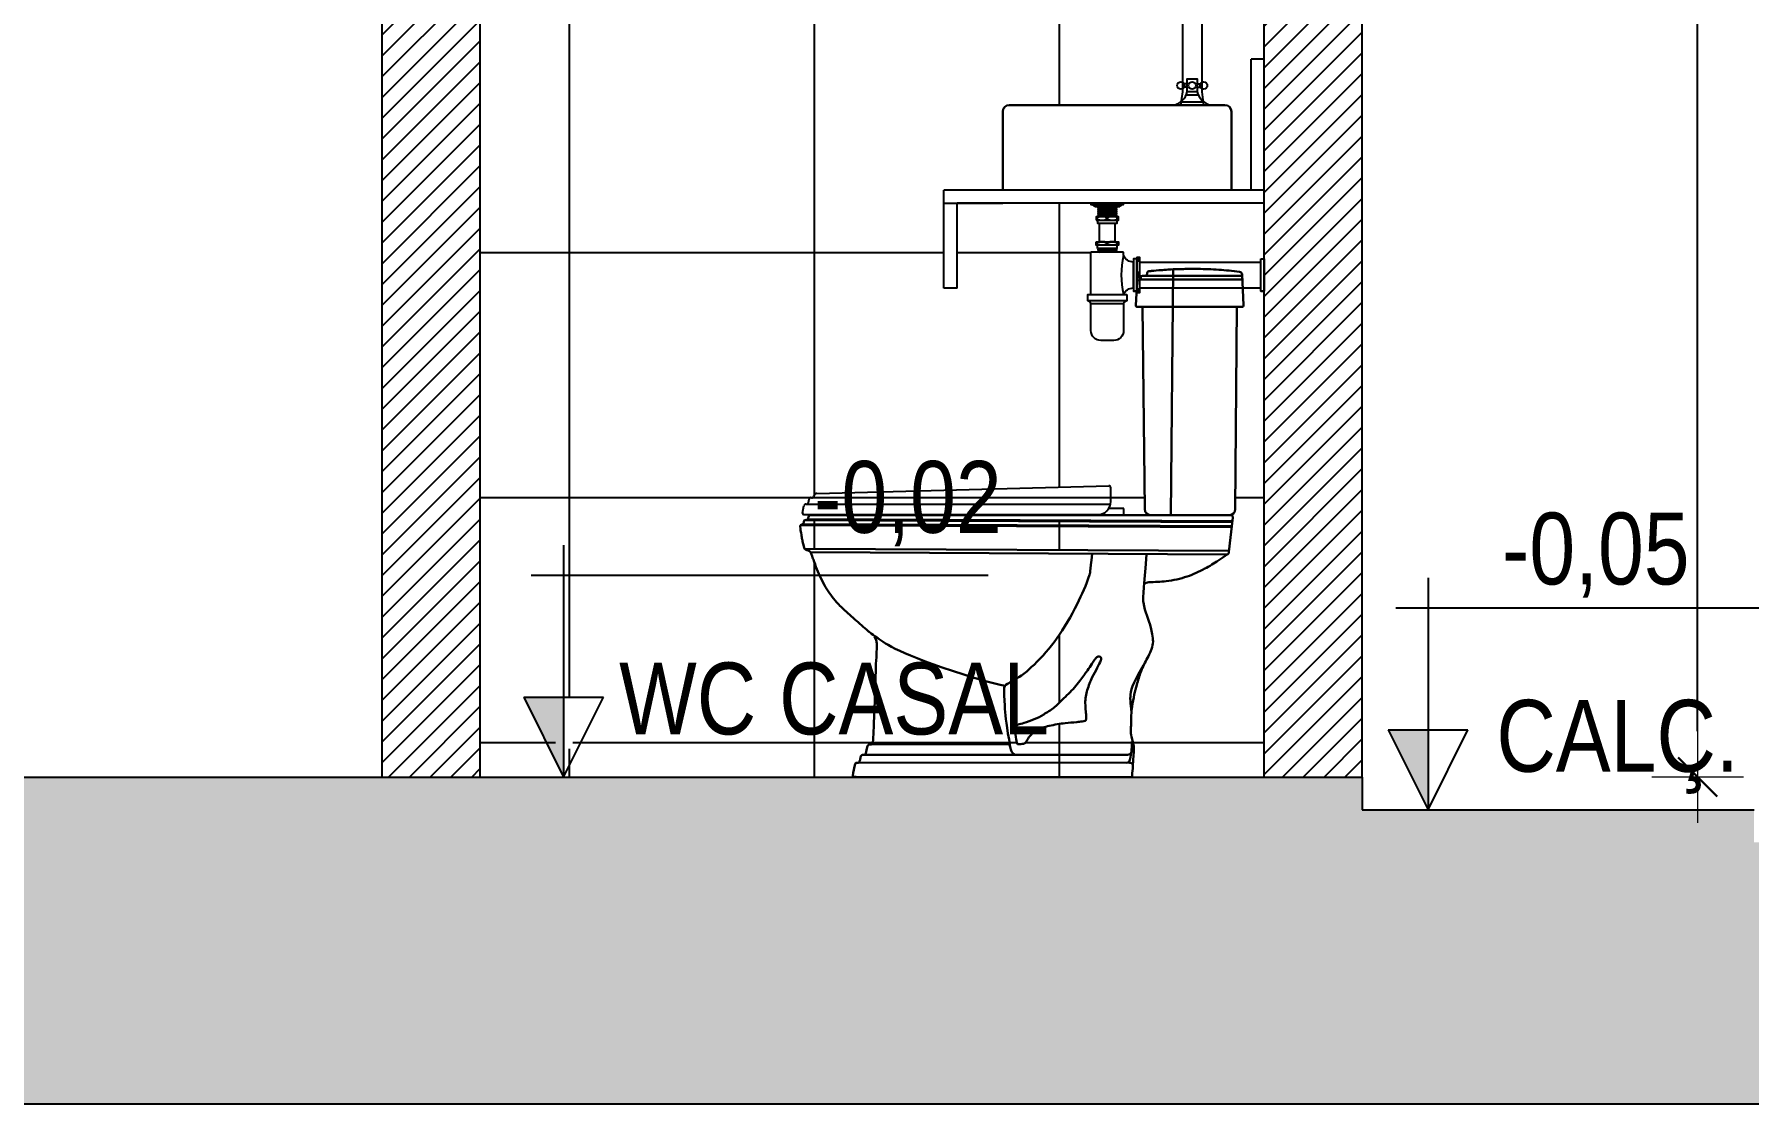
# Model space of a CAD drawing. Header units: millimetres. Extents: x -677 to -23, y -135 to 1112.
# Drawn here: x -147.538 to -144.914, y 864.644 to 866.281 of the extents above; entities that cross this region are included whole.
import ezdxf
from ezdxf.enums import TextEntityAlignment as Align

# ---------------------------------------------------------------- set-up
doc = ezdxf.new("R2010")
doc.units = ezdxf.units.MM
doc.header["$LTSCALE"] = 20
doc.header["$MEASUREMENT"] = 0
doc.header["$PDSIZE"] = -5
doc.linetypes.add('CONTINU', pattern=[0])
doc.layers.get('0').update_dxf_attribs({"linetype": 'CONTINUOUS'})
doc.layers.get('Defpoints').update_dxf_attribs({"linetype": 'CONTINUOUS'})
for name, color, linetype in [('COTAS', 7, 'CONTINUOUS'), ('E-hatch', 8, 'CONTINUOUS'), ('E-pen-y', 2, 'CONTINUOUS'), ('E-txt-g', 3, 'CONTINUOUS'), ('IDECOR', 1, 'CONTINUOUS'), ('IPONTO', 2, 'CONTINUOUS')]:
    doc.layers.add(name, color=color, linetype=linetype)
for name, color, linetype, lineweight in [('E-Pen-C', 4, 'CONTINUOUS', 15), ('E-Pen-G', 3, 'CONTINUOUS', 30), ('E-Txt-W', 7, 'CONTINUOUS', 20), ('ICASA', 3, 'CONTINUOUS', 30)]:
    doc.layers.add(name, color=color, linetype=linetype, lineweight=lineweight)
doc.styles.add('F2', font='swissc.ttf')
doc.styles.add('REG60', font='romans.shx', dxfattribs={"width": 0.8, "height": 0.15})
doc.styles.add('REG80', font='romans.shx', dxfattribs={"width": 0.8, "height": 0.2})
doc.dimstyles.new('DIMENSION-1', dxfattribs={"dimtxt": 0.11, "dimasz": 0.07, "dimexe": 1, "dimexo": 0, "dimgap": 0.12, "dimtad": 1, "dimzin": 7, "dimdsep": 46, "dimtxsty": 'F2', "dimblk1": 'TRACO', "dimblk2": 'TRACO', "dimsah": 1, "dimcen": 1, "dimse1": 1, "dimse2": 1, "dimclrd": 256, "dimclre": 256, "dimclrt": 6, "dimadec": 0, "dimazin": 0, "dimtfac": 1, "dimtix": 1, "dimtmove": 2, "dimatfit": 3, "dimldrblk": 'TRACO', "dimfxl": 1, "dimtolj": 1, "dimtzin": 0, "dimarcsym": 0})

# ---------------------------------------------------------------- blocks, each defined once
blk = doc.blocks.new('TXT-AMB75')
at = {"layer": 'E-txt-g', "style": 'REG80', "width": 0.8, "flags": 8}
blk.add_attdef('TXT', text='', height=0.2, dxfattribs=at).set_placement((0.0055, 0.2964), align=Align.CENTER)
at = {"layer": 'E-Txt-W', "style": 'REG60', "width": 0.8, "flags": 8}
blk.add_attdef('TXT', text='', height=0.15, dxfattribs=at).set_placement((0.0055, 0.0271), align=Align.CENTER)
blk = doc.blocks.new('VASO LATERAL')
at = {"layer": 'ICASA', "color": 8}
for p, q in [((0.1999, 0.7613), (0.3563, 0.7613)), ((0.2007, 0.7646), (0.2007, 0.7633)), ((0.2034, 0.7673), (0.2079, 0.7673)), ((0.2079, 0.7673), (0.356, 0.7673)), ((0.2105, 0.7713), (0.2105, 0.7699)), ((0.2471, 0.4009), (0.2502, 0.777)), ((0.3582, 0.7223), (0.3559, 0.7692)), ((0.1932, 0.7223), (0.1952, 0.758)), ((0.3555, 0.7195), (0.1959, 0.7195)), ((0.2068, 0.4098), (0.2037, 0.7195)), ((0.3455, 0.4098), (0.3481, 0.7195)), ((0.3411, 0.3915), (-0.309, 0.3945)), ((0.3382, 0.4009), (-0.3046, 0.4009)), ((0.3365, 0.4009), (0.2158, 0.4009)), ((0.3125, 0.4009), (0.3382, 0.4009)), ((0.3417, 0.397), (0.3358, 0.3444)), ((0.3401, 0.3825), (-0.3197, 0.3856)), ((0.3402, 0.3839), (-0.3167, 0.387)), ((0.3409, 0.39), (-0.3138, 0.393)), ((0.336, 0.3461), (-0.3135, 0.3491)), ((0.333, 0.3406), (-0.3047, 0.344)), ((0.0112, 0.034), (-0.2223, 0.0341)), ((-0.0038, 0.0504), (-0.2111, 0.0505)), ((0.1808, 0.0339), (0.0116, 0.034)), ((0.1822, -0.0001), (-0.2348, 0.0002)), ((0.1838, 0.0219), (-0.2311, 0.0222)), ((0.1822, -0.0001), (0.1858, -0.0001))]:
    blk.add_line(p, q, dxfattribs=at)
for centre, radius, start, end in [((0.198, 0.7633), 0.00268, 267.0413, 359.946), ((0.2034, 0.7646), 0.00268, 90, 180), ((0.2079, 0.7699), 0.00268, 270, 0), ((0.2132, 0.7713), 0.00268, 91.3322, 180), ((0.2797, 0.1679), 0.6098, 93.3747, 96.2682), ((0.3514, 0.7689), 0.00446, 2.8624, 84.8198), ((0.1979, 0.7579), 0.00268, 90, 176.8202), ((0.1959, 0.7222), 0.00268, 177.1376, 270), ((0.3555, 0.7222), 0.00268, 270, 2.8624), ((0.2158, 0.4099), 0.009, 180.5808, 270), ((0.3365, 0.4099), 0.009, 270, 359.522), ((0.3382, 0.3973), 0.00357, 355.6994, 90), ((0.3313, 0.3447), 0.00446, 291.7636, 355.6994), ((0.2126, 0.2891), 0.00892, 86.9591, 140.5581), ((0.0016, 0.1341), 0.01, 119.8128, 181.8173), ((-0.0038, 0.0454), 0.005, 9.7887, 89.9622), ((0.0116, 0.044), 0.01, 190.0991, 269.9649), ((0.1792, 0.0269), 0.005, 269.9622, 355.3776), ((0.1799, 0.0411), 0.00727, 276.4357, 334.6514), ((-0.2383, 0.0018), 0.0016, 178.37, 271.6915), ((0.1838, 0.0169), 0.005, 355.5563, 89.9622), ((0.1858, 0.0016), 0.00176, 270, 3.3108)]:
    blk.add_arc(centre, radius, start, end, dxfattribs=at)
for points in [[(0.3518, 0.7734), (0.3202, 0.7763), (0.2885, 0.7776), (0.2661, 0.7775), (0.2502, 0.777), (0.2285, 0.7755), (0.2131, 0.774)], [(0.2131, 0.2981), (0.2399, 0.2998), (0.2719, 0.3069), (0.2987, 0.3189), (0.3201, 0.3317), (0.333, 0.3406)]]:
    blk.add_spline(points, degree=3, dxfattribs=at)
for points, knots in [([(-0.3143, 0.3502), (-0.3143, 0.3502), (-0.3167, 0.3603), (-0.3179, 0.365), (-0.3186, 0.3706), (-0.3204, 0.3802), (-0.3204, 0.3844), (-0.3198, 0.3859), (-0.3185, 0.3862), (-0.3166, 0.3869), (-0.3151, 0.3884), (-0.315, 0.3907), (-0.3145, 0.3928), (-0.3125, 0.3935), (-0.3097, 0.3939), (-0.3083, 0.3951), (-0.3083, 0.3965), (-0.3079, 0.3986), (-0.3067, 0.4006), (-0.3054, 0.4008), (-0.3046, 0.4009)], [471.730892, 471.730892, 471.730892, 471.730892, 472.134913, 478.26869, 488.469138, 501.954598, 502.977401, 504.345307, 506.341373, 507.493111, 508.859674, 512.511268, 514.21595, 515.242162, 519.008043, 520.629526, 523.362272, 527.03467, 528.283221, 531.073696, 531.073696, 531.073696, 531.073696]), ([(-0.0067, 0.1396), (-0.0274, 0.1436), (-0.1633, 0.1849), (-0.212, 0.2196), (-0.2222, 0.2282), (-0.2343, 0.2394), (-0.2516, 0.2541), (-0.2665, 0.2688), (-0.2799, 0.2864), (-0.2888, 0.3041), (-0.2952, 0.3182), (-0.2992, 0.3303), (-0.3028, 0.3386), (-0.3041, 0.3442), (-0.3082, 0.347), (-0.312, 0.3476), (-0.3138, 0.3494), (-0.3143, 0.3501), (-0.3143, 0.3502)], [269.101577, 269.101577, 269.101577, 269.101577, 270.3207, 276.38513, 282.365786, 312.3365, 332.522868, 357.188762, 389.546996, 407.287114, 424.624594, 442.17937, 450.386764, 455.771929, 460.771929, 466.157094, 468.700975, 469.039517, 469.039517, 469.039517, 469.039517]), ([(-0.0033, 0.1428), (-0.0004, 0.1442), (0.0146, 0.1517), (0.0415, 0.1739), (0.0751, 0.2131), (0.1025, 0.2603), (0.1178, 0.2954), (0.1235, 0.3127), (0.1262, 0.3417)], [6.44764, 6.44764, 6.44764, 6.44764, 16.376114, 56.76625, 109.434836, 171.037029, 219.477678, 224.357163, 224.357163, 224.357163, 224.357163]), ([(0.2098, 0.3406), (0.2038, 0.2771), (0.2056, 0.2521), (0.214, 0.2434), (0.221, 0.2063), (0.2156, 0.1901), (0.2048, 0.1713), (0.2004, 0.1605), (0.1953, 0.1433), (0.1903, 0.1251), (0.1879, 0.1095), (0.186, 0.0949), (0.1865, 0.0824), (0.1855, 0.0733), (0.1856, 0.0646), (0.1908, 0.0442), (0.1887, 0.0165)], [725.719619, 725.719619, 725.719619, 725.719619, 740.242316, 791.876048, 810.118774, 821.314618, 842.142794, 861.156406, 886.144865, 903.256014, 925.211078, 940.387534, 955.249387, 966.654149, 972.63735, 973.118242, 973.118242, 973.118242, 973.118242]), ([(-0.2399, 0.0018), (-0.2395, 0.0069), (-0.2376, 0.0172), (-0.2361, 0.0206), (-0.2348, 0.0224), (-0.2313, 0.0213), (-0.2298, 0.0234), (-0.229, 0.0262), (-0.228, 0.0295), (-0.2272, 0.0339), (-0.2218, 0.0339), (-0.2196, 0.0351), (-0.2188, 0.0435), (-0.2167, 0.0492), (-0.213, 0.0501), (-0.2101, 0.0498), (-0.2094, 0.0521), (-0.2086, 0.0575), (-0.2079, 0.0814), (-0.2056, 0.1268), (-0.205, 0.1683), (-0.2033, 0.1921), (-0.2031, 0.2015), (-0.2035, 0.2067), (-0.2042, 0.2098), (-0.2068, 0.2146)], [2.437351, 2.437351, 2.437351, 2.437351, 21.384291, 24.06178, 26.007016, 31.81901, 34.285122, 36.680121, 41.797831, 45.991043, 48.662649, 57.469767, 68.190556, 70.100303, 71.545346, 77.396897, 78.804148, 81.21117, 102.857084, 171.967677, 226.620366, 246.026803, 253.028722, 258.776799, 263.610492, 263.610492, 263.610492, 263.610492]), ([(0.0131, 0.0502), (0.0146, 0.0502), (0.0156, 0.0502), (0.0193, 0.0504), (0.0244, 0.0516), (0.0268, 0.0567), (0.0312, 0.0638), (0.0425, 0.0733), (0.0618, 0.0789), (0.0827, 0.0827), (0.0998, 0.0836), (0.1098, 0.0849), (0.1148, 0.0853), (0.1177, 0.0876), (0.1171, 0.0932), (0.1168, 0.1015), (0.1151, 0.1157), (0.1185, 0.1336), (0.1255, 0.1516), (0.1339, 0.1662), (0.1384, 0.1755), (0.1405, 0.1807), (0.1401, 0.1828), (0.1383, 0.1842), (0.1359, 0.1846), (0.1333, 0.1836), (0.1316, 0.1815), (0.1293, 0.178), (0.1252, 0.172), (0.1179, 0.1612), (0.1091, 0.149), (0.0967, 0.1336), (0.0828, 0.1204), (0.068, 0.1053), (0.053, 0.0961), (0.0379, 0.0878), (0.0241, 0.0836), (0.014, 0.0803), (0.0088, 0.0796), (0.0067, 0.0785), (0.0067, 0.0771), (0.0069, 0.0751), (0.0082, 0.0685), (0.01, 0.0603), (0.011, 0.0532), (0.0117, 0.0507), (0.012, 0.0504), (0.0123, 0.0503), (0.0131, 0.0502)], [0, 0, 0, 0, 0.566251, 8.670679, 11.12572, 15.705171, 24.262419, 36.786316, 58.525684, 83.351568, 100.889125, 109.484314, 113.863244, 115.652373, 119.784024, 129.073509, 141.727039, 161.949452, 182.955329, 199.475739, 212.292536, 214.116802, 216.26332, 218.049084, 220.708949, 223.162422, 226.159767, 228.619525, 235.764552, 248.055879, 267.572762, 280.888851, 307.438282, 325.098588, 343.815809, 360.011744, 376.56194, 387.170646, 391.454834, 392.543522, 393.635553, 395.22208, 398.82066, 413.646288, 420.260594, 420.8271, 421.072942, 421.634142, 421.634142, 421.634142, 421.634142]), ([(0.2053, 0.1715), (0.2051, 0.1713), (0.1868, 0.1403), (0.1847, 0.1305), (0.1848, 0.1156), (0.1866, 0.0987)], [2.779136, 2.779136, 2.779136, 2.779136, 2.790357, 6.281814, 7.351722, 7.351722, 7.351722, 7.351722]), ([(-0.0084, 0.1338), (-0.0081, 0.1239), (-0.0072, 0.1009), (-0.0046, 0.078), (0.0011, 0.0462)], [8.488342, 8.488342, 8.488342, 8.488342, 38.091424, 77.543862, 77.543862, 77.543862, 77.543862])]:
    blk.add_open_spline(points, degree=3, knots=knots, dxfattribs=at)
for points in [[(0.1869, 0.0542), (0.1872, 0.0401), (0.1869, 0.0378), (0.1842, 0.0265)], [(0.0011, 0.0462), (0.0013, 0.045), (0.0015, 0.0436), (0.0018, 0.0422)], [(-0.2383, 0.0002), (-0.2371, 0.0001), (-0.236, 0.0001), (-0.2348, 0.0002)], [(0.1887, 0.0165), (0.1884, 0.0122), (0.188, 0.0073), (0.1875, 0.0017)]]:
    blk.add_open_spline(points, degree=3, dxfattribs=at)
at = {"layer": 'IDECOR', "color": 8}
for p, q in [((-0.3079, 0.42), (-0.307, 0.4251)), ((-0.3017, 0.4276), (0.1549, 0.4276)), ((-0.2949, 0.4341), (0.1519, 0.4458)), ((0.1549, 0.4216), (0.1549, 0.4428)), ((-0.3169, 0.4036), (-0.3149, 0.4151)), ((-0.3149, 0.4016), (0.1349, 0.4016)), ((-0.31, 0.4176), (0.1545, 0.4176)), ((0.1749, 0.4109), (0.1518, 0.4109)), ((0.1749, 0.4009), (0.1749, 0.4109))]:
    blk.add_line(p, q, dxfattribs=at)
for centre, radius, start, end in [((-0.3108, 0.4205), 0.003, 259.2856, 350), ((-0.304, 0.4246), 0.003, 76.9925, 170), ((-0.3027, 0.4304), 0.003, 256.9925, 350.5007), ((-0.2948, 0.4291), 0.005, 91.4982, 170.5007), ((0.1349, 0.4216), 0.02, 270, 0), ((0.1519, 0.4428), 0.003, 0, 91.4982), ((-0.3149, 0.4036), 0.002, 180, 269.7338), ((-0.3119, 0.4146), 0.003, 79.2856, 170)]:
    blk.add_arc(centre, radius, start, end, dxfattribs=at)
at = {"layer": 'IPONTO', "color": 8}
blk.add_point((0.0597, -0.0001), dxfattribs=at)
blk = doc.blocks.new('TRACO')
at = {"layer": 'E-Pen-C'}
for p, q in [((0, 1), (0, -1)), ((-1, 0), (1, 0))]:
    blk.add_line(p, q, dxfattribs=at)
at = {"layer": 'E-Pen-G'}
blk.add_line((-0.424, -0.424), (0.424, 0.424), dxfattribs=at)
blk = doc.blocks.new('*D811')
at = {"color": 4, "lineweight": -2}
blk.add_line((-144.992, 865.2141), (-144.992, 868.3741), dxfattribs=at)
at = {"layer": 'Defpoints', "color": 0, "linetype": 'Continuous'}
for p in [(-145.4767, 868.4441), (-144.992, 868.4441), (-145.3267, 865.1441)]:
    blk.add_point(p, dxfattribs=at)
at = {"color": 4, "linetype": 'Continuous', "lineweight": -2, "xscale": 0.07, "yscale": 0.07, "zscale": 0.07}
for p, rotation in [((-144.992, 868.4441), 90), ((-144.992, 865.1441), 270)]:
    blk.add_blockref('TRACO', p, dxfattribs=dict(at, rotation=rotation))
at = {"color": 4, "linetype": 'Continuous', "insert": (-145.1684, 866.7941), "char_height": 0.11, "attachment_point": 5, "rotation": 90, "style": 'F2'}
blk.add_mtext('\\A1;3.30', dxfattribs=at)

msp = doc.modelspace()

# ---------------------------------------------------------------- hatches: boundary and pattern name
h = msp.add_hatch()
h.set_pattern_fill('ANSI37,_O', color=8, scale=3, angle=-45)
h.set_pattern_definition([(7e-15, (-149.7188, 158.32165), (1e-16, 0.375), []), (90, (-149.7188, 158.32165), (-0.375, 1e-16), [])])
edge = h.paths.add_edge_path()
edge.add_line((-145.6556, 867.6441), (-145.6556, 868.4441))
edge.add_line((-145.6556, 868.4441), (-146.8556, 868.4441))
edge.add_line((-146.8556, 868.4441), (-146.8556, 865.1441))
edge.add_line((-146.8556, 865.1441), (-146.7402, 865.1441))
edge.add_line((-146.7402, 865.1441), (-146.7402, 865.2661))
edge.add_line((-146.7402, 865.2661), (-146.6793, 865.2661))
edge.add_line((-146.6793, 865.2661), (-146.7402, 865.1441))
edge.add_line((-146.7402, 865.1441), (-145.6556, 865.1441))
edge.add_line((-145.6556, 865.1441), (-145.6556, 865.8877))
edge.add_line((-145.6556, 865.8877), (-145.6606, 865.8877))
edge.add_line((-145.6606, 865.8877), (-145.6606, 865.8927))
edge.add_line((-145.6606, 865.8927), (-145.8456, 865.8927))
edge.add_line((-145.8456, 865.8927), (-145.8456, 865.8857))
edge.add_line((-145.8456, 865.8857), (-145.8466, 865.8857))
edge.add_line((-145.8466, 865.8857), (-145.8556, 865.8857))
edge.add_line((-145.8556, 865.8857), (-145.8556, 865.8927))
edge.add_arc((-145.8556, 865.8765), 0.0162, 90, 157.3801)
edge.add_line((-145.8706, 865.8827), (-145.8656, 865.8827))
edge.add_line((-145.8656, 865.8827), (-145.8656, 865.8727))
edge.add_line((-145.8656, 865.8727), (-145.8657, 865.8727))
edge.add_arc((-145.8657, 865.8677), 0.005, 90, 190.5627)
edge.add_line((-145.8706, 865.8668), (-145.8706, 865.8273))
edge.add_arc((-145.8856, 865.8273), 0.015, -90, 0, ccw=False)
edge.add_line((-145.8856, 865.8123), (-145.9056, 865.8123))
edge.add_arc((-145.9056, 865.8273), 0.015, 180, 270, ccw=False)
edge.add_line((-145.9206, 865.8273), (-145.9206, 865.8687))
edge.add_arc((-145.9255, 865.8677), 0.005, 10.5627, 90.9709)
edge.add_line((-145.9256, 865.8727), (-145.9256, 865.8827))
edge.add_line((-145.9256, 865.8827), (-145.9206, 865.8827))
edge.add_line((-145.9206, 865.8827), (-145.9206, 865.9472))
edge.add_line((-145.9206, 865.9472), (-145.9076, 865.9472))
edge.add_line((-145.9076, 865.9472), (-145.9101, 865.9487))
edge.add_line((-145.9101, 865.9487), (-145.9076, 865.9502))
edge.add_line((-145.9076, 865.9502), (-145.9126, 865.9532))
edge.add_line((-145.9126, 865.9532), (-145.9106, 865.9532))
edge.add_line((-145.9106, 865.9532), (-145.9106, 865.9582))
edge.add_line((-145.9106, 865.9582), (-145.9126, 865.9582))
edge.add_line((-145.9126, 865.9582), (-145.9126, 865.9632))
edge.add_line((-145.9126, 865.9632), (-145.9076, 865.9632))
edge.add_line((-145.9076, 865.9632), (-145.9076, 865.9915))
edge.add_line((-145.9076, 865.9915), (-145.9106, 865.9915))
edge.add_line((-145.9106, 865.9915), (-145.9146, 866.0015))
edge.add_line((-145.9146, 866.0015), (-145.9076, 866.0015))
edge.add_line((-145.9076, 866.0015), (-145.9106, 866.0033))
edge.add_line((-145.9106, 866.0033), (-145.9106, 866.003))
edge.add_line((-145.9106, 866.003), (-145.9101, 866.003))
edge.add_line((-145.9101, 866.003), (-145.9076, 866.0045))
edge.add_line((-145.9076, 866.0045), (-145.9101, 866.006))
edge.add_line((-145.9101, 866.006), (-145.9076, 866.0075))
edge.add_line((-145.9076, 866.0075), (-145.9101, 866.009))
edge.add_line((-145.9101, 866.009), (-145.9076, 866.0105))
edge.add_line((-145.9076, 866.0105), (-145.9146, 866.0147))
edge.add_line((-145.9146, 866.0147), (-145.9146, 866.0185))
edge.add_arc((-145.9146, 866.0235), 0.005, 216.8699, 270, ccw=False)
edge.add_line((-145.9186, 866.0205), (-145.9206, 866.0205))
edge.add_line((-145.9206, 866.0205), (-146.1256, 866.0225))
edge.add_line((-146.1256, 866.0225), (-146.1256, 865.8925))
edge.add_line((-146.1256, 865.8925), (-146.1456, 865.8925))
edge.add_line((-146.1456, 865.8925), (-146.1456, 866.0425))
edge.add_line((-146.1456, 866.0425), (-146.0556, 866.0425))
edge.add_line((-146.0556, 866.0425), (-146.0556, 866.1625))
edge.add_arc((-146.0456, 866.1625), 0.01, 90, 180, ccw=False)
edge.add_line((-146.0456, 866.1725), (-145.7931, 866.1725))
edge.add_arc((-145.8006, 866.2), 0.0285, 285.2551, 307.875)
edge.add_line((-145.7831, 866.1775), (-145.7833, 866.1775))
edge.add_line((-145.7833, 866.1775), (-145.7833, 866.1774))
edge.add_arc((-145.8006, 866.2), 0.0285, 307.4099, 344.7449)
edge.add_line((-145.7731, 866.1925), (-145.7731, 866.2))
edge.add_line((-145.7731, 866.2), (-145.7781, 866.2))
edge.add_arc((-145.7831, 866.2025), 0.00559, 180, 333.4349, ccw=False)
edge.add_arc((-145.7831, 866.2025), 0.00559, 63.4349, 180, ccw=False)
edge.add_line((-145.7806, 866.2075), (-145.7806, 866.4225))
edge.add_line((-145.7806, 866.4225), (-145.9106, 866.4225))
edge.add_line((-145.9106, 866.4225), (-145.9106, 866.4525))
edge.add_line((-145.9106, 866.4525), (-145.7506, 866.4525))
edge.add_line((-145.7506, 866.4525), (-145.7506, 866.2075))
edge.add_arc((-145.7481, 866.2025), 0.00559, 0, 116.5651, ccw=False)
edge.add_arc((-145.7481, 866.2025), 0.00559, -116.5651, 0, ccw=False)
edge.add_line((-145.7506, 866.1975), (-145.7506, 866.1925))
edge.add_line((-145.7506, 866.1925), (-145.7484, 866.1777))
edge.add_arc((-145.7306, 866.2), 0.0285, 231.3995, 254.7449)
edge.add_line((-145.7381, 866.1725), (-145.7156, 866.1725))
edge.add_arc((-145.7156, 866.1625), 0.01, 0, 90, ccw=False)
edge.add_line((-145.7056, 866.1625), (-145.7056, 866.0425))
edge.add_line((-145.7056, 866.0425), (-145.6756, 866.0425))
edge.add_line((-145.6756, 866.0425), (-145.6756, 866.2425))
edge.add_line((-145.6756, 866.2425), (-145.6556, 866.2425))
edge.add_line((-145.6556, 866.2425), (-145.6556, 867.1441))
edge.add_line((-145.6556, 867.1441), (-145.6556, 867.6441))
edge = h.paths.add_edge_path(flags=16)
edge.add_line((-145.6997, 865.5539), (-145.6971, 865.8636))
edge.add_line((-145.6971, 865.8636), (-145.8416, 865.8636))
edge.add_line((-145.8416, 865.8636), (-145.8384, 865.5539))
edge.add_arc((-145.8294, 865.554), 0.009, 180.5808, 270)
edge.add_line((-145.8294, 865.545), (-145.7087, 865.545))
edge.add_arc((-145.7087, 865.554), 0.009, 270, 359.522)
edge = h.paths.add_edge_path(flags=16)
edge.add_spline(control_points=[(-146.3498, 865.545), (-146.3507, 865.5449), (-146.3519, 865.5447), (-146.3531, 865.5427), (-146.3536, 865.5406), (-146.3535, 865.5394), (-146.3541, 865.5388), (-146.3542, 865.5387)], knot_values=[519.66746, 519.66746, 519.66746, 519.66746, 522.457934, 523.706486, 527.378884, 530.111629, 531.073696, 531.073696, 531.073696, 531.073696], degree=3, periodic=0)
edge.add_line((-146.3542, 865.5387), (-145.7041, 865.5356))
edge.add_line((-145.7041, 865.5356), (-145.7035, 865.541))
edge.add_arc((-145.7071, 865.5414), 0.00357, 353.5428, 450)
edge.add_line((-145.7071, 865.545), (-145.7327, 865.545))
edge.add_line((-145.7327, 865.545), (-146.3498, 865.545))
edge = h.paths.add_edge_path(flags=16)
edge.add_arc((-145.8933, 865.5869), 0.003, 0, 91.4982, ccw=False)
edge.add_line((-145.8903, 865.5869), (-145.8903, 865.5657))
edge.add_arc((-145.9103, 865.5657), 0.02, -90, 0, ccw=False)
edge.add_line((-145.9103, 865.5457), (-146.3625, 865.5457))
edge.add_line((-146.3625, 865.5457), (-146.3601, 865.5592))
edge.add_arc((-146.3572, 865.5587), 0.003, 90, 170, ccw=False)
edge.add_line((-146.3572, 865.5617), (-146.3553, 865.5617))
edge.add_arc((-146.3561, 865.5646), 0.003, 285.1747, 350)
edge.add_line((-146.3531, 865.5641), (-146.3522, 865.5692))
edge.add_arc((-146.3492, 865.5687), 0.003, 90, 170, ccw=False)
edge.add_line((-146.3492, 865.5717), (-146.3469, 865.5717))
edge.add_arc((-146.3479, 865.5746), 0.003, 288.4354, 350.5007)
edge.add_arc((-146.34, 865.5732), 0.005, 91.4982, 170.5007, ccw=False)
edge.add_line((-146.3401, 865.5782), (-145.8934, 865.5899))
h.paths.add_polyline_path([(-145.7052, 865.5267), (-145.705, 865.528), (-146.3619, 865.5311), (-146.365, 865.5297)], flags=16)
edge = h.paths.add_edge_path(flags=16)
edge.add_spline(control_points=[(-145.8565, 865.1606), (-145.8545, 865.1883), (-145.8596, 865.2088), (-145.8597, 865.2175), (-145.8587, 865.2265), (-145.8591, 865.2358), (-145.8587, 865.2415), (-145.8586, 865.2428)], knot_values=[935.70442, 935.70442, 935.70442, 935.70442, 936.185313, 942.168514, 953.573275, 968.435128, 973.118242, 973.118242, 973.118242, 973.118242], degree=3, periodic=0)
edge = h.paths.add_edge_path(flags=16)
edge.add_spline(control_points=[(-145.8587, 865.1821), (-145.8591, 865.1788), (-145.8598, 865.1756), (-145.861, 865.1706)], knot_values=[973.177523, 973.177523, 973.177523, 973.177523, 973.180022, 973.180022, 973.180022, 973.180022], degree=3, periodic=0)
edge.add_arc((-145.866, 865.1699), 0.005, -60.8498, 7.7943, ccw=False)
edge.add_arc((-145.8615, 865.161), 0.005, -4.532, 114.3496, ccw=False)
edge.add_spline(control_points=[(-145.8577, 865.1459), (-145.8572, 865.1515), (-145.8568, 865.1564), (-145.8565, 865.1606)], knot_values=[973.174364, 973.174364, 973.174364, 973.174364, 973.258144, 973.258144, 973.258144, 973.258144], degree=3, periodic=0)
edge.add_arc((-145.8612, 865.1623), 0.005, 340.7282, 483.097)
edge.add_arc((-145.866, 865.171), 0.005, 294.3496, 355.3776)
edge.add_spline(control_points=[(-145.861, 865.1706), (-145.8598, 865.1756), (-145.8591, 865.1788), (-145.8587, 865.1821)], knot_values=[973.177523, 973.177523, 973.177523, 973.177523, 973.180022, 973.180022, 973.180022, 973.180022], degree=3, periodic=0)
edge.add_arc((-145.8653, 865.1852), 0.00727, 276.4357, 334.6514, ccw=False)
edge.add_line((-145.8645, 865.178), (-146.0336, 865.1781))
edge.add_arc((-146.0336, 865.1881), 0.01, 190.025, 269.9649, ccw=False)
edge.add_spline(control_points=[(-146.0434, 865.1864), (-146.0437, 865.1878), (-146.0439, 865.1891), (-146.0441, 865.1904)], knot_values=[102.020244, 102.020244, 102.020244, 102.020244, 103.698322, 103.698322, 103.698322, 103.698322], degree=3, periodic=0)
edge.add_arc((-146.0336, 865.1881), 0.01, 190.0621, 269.9649)
edge.add_line((-146.0336, 865.1781), (-145.8645, 865.178))
edge.add_arc((-145.8653, 865.1852), 0.00727, 276.4357, 334.6514)
edge = h.paths.add_edge_path(flags=16)
edge.add_spline(control_points=[(-146.28, 865.1443), (-146.2812, 865.1443), (-146.2824, 865.1442), (-146.2835, 865.1443)], knot_values=[2.20618, 2.20618, 2.20618, 2.20618, 6.10927, 6.10927, 6.10927, 6.10927], degree=3, periodic=0)
edge.add_arc((-146.2836, 865.1459), 0.0016, 172.355, 270.8852, ccw=False)
edge.add_spline(control_points=[(-146.2763, 865.1663), (-146.2775, 865.1657), (-146.28, 865.1665), (-146.2814, 865.1647), (-146.2828, 865.1613), (-146.2847, 865.1511), (-146.2852, 865.146)], knot_values=[2.437351, 2.437351, 2.437351, 2.437351, 8.087831, 10.033067, 12.710555, 31.657496, 31.657496, 31.657496, 31.657496], degree=3, periodic=0)
edge.add_arc((-146.2836, 865.1459), 0.0016, 175.3625, 270.8852)
edge = h.paths.add_edge_path(flags=16)
edge.add_line((-146.3587, 865.4933), (-145.7097, 865.4902))
edge.add_arc((-145.7139, 865.4888), 0.00446, -41.8666, 18.3331, ccw=False)
edge.add_spline(control_points=[(-145.8321, 865.4422), (-145.8232, 865.4425), (-145.8033, 865.4433), (-145.774, 865.4495), (-145.7476, 865.462), (-145.7276, 865.4739), (-145.7165, 865.4817), (-145.7123, 865.4847)], knot_values=[0, 0, 0, 0, 0.026902, 0.059637, 0.089006, 0.113914, 0.12957, 0.12957, 0.12957, 0.12957], degree=3, periodic=0)
edge.add_line((-145.7123, 865.4847), (-145.919, 865.4858))
edge.add_spline(control_points=[(-145.919, 865.4858), (-145.9218, 865.4568), (-145.9274, 865.4396), (-145.9427, 865.4044), (-145.9702, 865.3573), (-146.0038, 865.318), (-146.0306, 865.2958), (-146.0456, 865.2883), (-146.0486, 865.2869)], knot_values=[6.44764, 6.44764, 6.44764, 6.44764, 11.327126, 59.767774, 121.369967, 174.038553, 214.42869, 224.357163, 224.357163, 224.357163, 224.357163], degree=3, periodic=0)
edge.add_arc((-146.0436, 865.2782), 0.01, 119.8128, 181.8906)
edge.add_spline(control_points=[(-146.0441, 865.1904), (-146.0498, 865.2222), (-146.0524, 865.245), (-146.0533, 865.268), (-146.0536, 865.2779)], knot_values=[8.488342, 8.488342, 8.488342, 8.488342, 47.915104, 77.518186, 77.518186, 77.518186, 77.518186], degree=3, periodic=0)
edge.add_arc((-146.0436, 865.2782), 0.01, 146.5901, 181.8907, ccw=False)
edge.add_spline(control_points=[(-146.0519, 865.2837), (-146.0727, 865.2877), (-146.2085, 865.329), (-146.2572, 865.3637), (-146.2674, 865.3723), (-146.2795, 865.3836), (-146.2968, 865.3982), (-146.3117, 865.4129), (-146.3251, 865.4305), (-146.3325, 865.4452), (-146.3355, 865.4515), (-146.3362, 865.4531)], knot_values=[269.101577, 269.101577, 269.101577, 269.101577, 270.3207, 276.38513, 282.365786, 312.3365, 332.522868, 357.188762, 389.546996, 407.287114, 413.215325, 413.215325, 413.215325, 413.215325], degree=3, periodic=0)
edge.add_spline(control_points=[(-146.3362, 865.4531), (-146.3376, 865.4562), (-146.341, 865.464), (-146.3444, 865.4744), (-146.348, 865.4828), (-146.349, 865.4868), (-146.3499, 865.4881), (-146.3499, 865.4881)], knot_values=[413.215325, 413.215325, 413.215325, 413.215325, 424.624594, 442.17937, 450.386764, 455.771929, 455.857362, 455.857362, 455.857362, 455.857362], degree=3, periodic=0)
edge.add_spline(control_points=[(-146.3499, 865.4881), (-146.3507, 865.4893), (-146.3534, 865.4911), (-146.3569, 865.4917), (-146.3584, 865.493), (-146.3587, 865.4933)], knot_values=[455.857362, 455.857362, 455.857362, 455.857362, 460.771929, 466.157094, 467.520836, 467.520836, 467.520836, 467.520836], degree=3, periodic=0)
edge = h.paths.add_edge_path(flags=16)
edge.add_spline(control_points=[(-146.0321, 865.1944), (-146.0307, 865.1943), (-146.0296, 865.1943), (-146.026, 865.1945), (-146.0208, 865.1957), (-146.0184, 865.2009), (-146.014, 865.2079), (-146.0027, 865.2174), (-145.9835, 865.223), (-145.9625, 865.2268), (-145.9454, 865.2277), (-145.9355, 865.2291), (-145.9304, 865.2294), (-145.9275, 865.2317), (-145.9281, 865.2374), (-145.9285, 865.2456), (-145.9301, 865.2599), (-145.9268, 865.2777), (-145.9197, 865.2957), (-145.9113, 865.3103), (-145.9068, 865.3196), (-145.9047, 865.3249), (-145.9051, 865.3269), (-145.9069, 865.3284), (-145.9093, 865.3288), (-145.9119, 865.3277), (-145.9136, 865.3256), (-145.9159, 865.3221), (-145.92, 865.3161), (-145.9274, 865.3054), (-145.9361, 865.2931), (-145.9486, 865.2777), (-145.9625, 865.2645), (-145.9772, 865.2494), (-145.9922, 865.2402), (-146.0073, 865.232), (-146.0211, 865.2278), (-146.0312, 865.2245), (-146.0364, 865.2238), (-146.0385, 865.2227), (-146.0385, 865.2213), (-146.0383, 865.2192), (-146.037, 865.2126), (-146.0352, 865.2045), (-146.0342, 865.1973), (-146.0335, 865.1948), (-146.0332, 865.1945), (-146.0329, 865.1945), (-146.0321, 865.1944)], knot_values=[0, 0, 0, 0, 0.566251, 8.670679, 11.12572, 15.705171, 24.262419, 36.786316, 58.525684, 83.351568, 100.889125, 109.484314, 113.863244, 115.652373, 119.784024, 129.073509, 141.727039, 161.949452, 182.955329, 199.475739, 212.292536, 214.116802, 216.26332, 218.049084, 220.708949, 223.162422, 226.159767, 228.619525, 235.764552, 248.055879, 267.572762, 280.888851, 307.438282, 325.098588, 343.815809, 360.011744, 376.56194, 387.170646, 391.454834, 392.543522, 393.635553, 395.22208, 398.82066, 413.646288, 420.260594, 420.8271, 421.072942, 421.634142, 421.634142, 421.634142, 421.634142], degree=3, periodic=0)
edge = h.paths.add_edge_path(flags=16)
edge.add_spline(control_points=[(-145.8586, 865.2428), (-145.8605, 865.2597), (-145.8605, 865.2747), (-145.8584, 865.2844), (-145.8401, 865.3154), (-145.8399, 865.3156)], knot_values=[2.779136, 2.779136, 2.779136, 2.779136, 3.849044, 7.3405, 7.351722, 7.351722, 7.351722, 7.351722], degree=3, periodic=0)
at = {"layer": 'COTAS', "linetype": 'CONTINU'}
h = msp.add_hatch(dxfattribs=at)
h.set_pattern_fill('ANSI38', color=8, scale=0.25, style=0)
h.set_pattern_definition([(45, (-149.718795, 158.321646), (-0.0220970869, 0.0220970869), []), (135, (-149.718795, 158.321646), (-0.0662912607, 0.0220970869), [0.078125, -0.046875])])
h.paths.add_polyline_path([(-143.5657, 864.6441), (-143.5657, 865.0441), (-144.9056, 865.0441), (-144.9056, 865.0941), (-145.5056, 865.0941), (-145.5056, 865.1441), (-151.3444, 865.1441), (-151.3444, 864.6441)])
at = {"layer": 'E-hatch'}
h = msp.add_hatch(dxfattribs=at)
h.set_pattern_fill('ANSI31', color=256, scale=0.18, style=0)
h.set_pattern_definition([(45, (-70.677048, 129.548675), (-0.0159099026, 0.0159099026), [])])
h.paths.add_polyline_path([(-149.6556, 868.1441), (-149.8056, 868.1441), (-149.8056, 865.1441), (-149.6556, 865.1441)])
h.paths.add_polyline_path([(-150.7056, 868.1441), (-150.8556, 868.1441), (-150.8556, 865.1441), (-150.7056, 865.1441)])
h.paths.add_polyline_path([(-150.7056, 869.8441), (-150.8556, 869.8441), (-150.8556, 868.5441), (-150.7056, 868.5441)])
h.paths.add_polyline_path([(-146.8556, 870.9441), (-147.0056, 870.9441), (-147.0056, 869.4441), (-146.7056, 869.4441), (-146.8556, 869.5941)])
h.paths.add_polyline_path([(-145.5056, 870.9441), (-145.6556, 870.9441), (-145.6556, 869.5941), (-145.8056, 869.4441), (-145.5056, 869.4441)])
h.paths.add_polyline_path([(-145.5056, 869.0441), (-145.6556, 869.0441), (-145.6556, 868.5441), (-145.5056, 868.5441)])
h.paths.add_polyline_path([(-146.8556, 869.0441), (-147.0056, 869.0441), (-147.0056, 868.5441), (-146.8556, 868.5441)])
h.paths.add_polyline_path([(-147.0056, 868.8471), (-147.3056, 868.8471), (-147.3056, 868.9892), (-147.4556, 869.0198), (-147.4556, 868.753), (-147.0056, 868.753)])
h.paths.add_polyline_path([(-146.8556, 868.1441), (-147.0056, 868.1441), (-147.0056, 865.1441), (-146.8556, 865.1441)])
h.paths.add_polyline_path([(-145.5056, 868.1441), (-145.6556, 868.1441), (-145.6556, 867.6441), (-145.5056, 867.6441)])
h.paths.add_polyline_path([(-145.5056, 867.1441), (-145.6556, 867.1441), (-145.6556, 866.2372), (-145.6556, 866.1877), (-145.6556, 865.1441), (-145.5056, 865.1441)])
h.paths.add_polyline_path([(-143.8556, 868.3441), (-144.0556, 868.3441), (-144.0556, 868.2941), (-144.0056, 868.2941), (-144.0056, 865.0441), (-143.8556, 865.0441)])

# ---------------------------------------------------------------- linework, layer by layer
at = {"color": 5, "linetype": 'Continuous'}
for p, q in [((-147.0056, 865.1441), (-147.0056, 868.4441)), ((-146.8556, 865.1441), (-146.8556, 868.4441)), ((-145.6556, 865.1441), (-145.6556, 867.1441)), ((-145.5056, 865.1441), (-145.5056, 867.1441))]:
    msp.add_line(p, q, dxfattribs=at)
at = {"color": 8}
for p, q in [((-145.7731, 866.205), (-145.7781, 866.205)), ((-145.7731, 866.2), (-145.7781, 866.2)), ((-145.756, 866.1875), (-145.7751, 866.1875)), ((-145.7581, 866.205), (-145.7531, 866.205)), ((-145.7581, 866.2), (-145.7531, 866.2)), ((-145.7931, 866.1725), (-145.7381, 866.1725)), ((-145.7833, 866.1775), (-145.7479, 866.1775)), ((-146.1456, 866.0225), (-146.0556, 866.0225)), ((-145.8766, 866.0185), (-145.9146, 866.0185)), ((-145.9146, 866.0165), (-145.9146, 866.0185)), ((-145.8766, 866.0165), (-145.9146, 866.0165)), ((-145.8811, 866.015), (-145.9101, 866.015)), ((-145.8811, 866.012), (-145.9101, 866.012)), ((-145.8811, 866.009), (-145.9101, 866.009)), ((-145.8811, 866.006), (-145.9101, 866.006)), ((-145.8811, 866.003), (-145.9101, 866.003)), ((-145.8836, 866.0135), (-145.9076, 866.0135)), ((-145.8836, 866.0105), (-145.9076, 866.0105)), ((-145.8836, 866.0075), (-145.9076, 866.0075)), ((-145.8836, 866.0045), (-145.9076, 866.0045)), ((-145.8766, 866.0165), (-145.8766, 866.0185)), ((-145.9106, 865.9975), (-145.9126, 865.9975)), ((-145.9106, 865.9975), (-145.9106, 866.0005)), ((-145.9076, 865.9632), (-145.9076, 865.9915)), ((-145.8966, 865.9975), (-145.8966, 866.0005)), ((-145.8946, 865.9975), (-145.8966, 865.9975)), ((-145.8946, 865.9975), (-145.8946, 866.0005)), ((-145.8836, 865.9632), (-145.8836, 865.9915)), ((-145.8806, 865.9975), (-145.8806, 866.0005)), ((-145.8786, 865.9975), (-145.8806, 865.9975)), ((-145.9106, 865.9592), (-145.9106, 865.9622)), ((-145.9106, 865.9532), (-145.9106, 865.9582)), ((-145.8806, 865.9532), (-145.9106, 865.9532)), ((-145.8811, 865.9517), (-145.9101, 865.9517)), ((-145.8836, 865.9502), (-145.9076, 865.9502)), ((-145.8966, 865.9592), (-145.8966, 865.9622)), ((-145.8946, 865.9592), (-145.8946, 865.9622)), ((-145.8806, 865.9592), (-145.8806, 865.9622)), ((-145.8806, 865.9532), (-145.8806, 865.9582)), ((-145.8706, 865.9472), (-145.9206, 865.9472)), ((-145.9206, 865.8827), (-145.9206, 865.9472)), ((-145.8811, 865.9487), (-145.9101, 865.9487)), ((-145.8706, 865.9422), (-145.8706, 865.9472)), ((-145.8466, 865.9362), (-145.8496, 865.9362)), ((-145.8456, 865.9322), (-145.6606, 865.9322)), ((-145.8466, 865.914), (-145.8496, 865.914)), ((-145.8466, 865.911), (-145.8496, 865.911)), ((-145.8506, 865.8877), (-145.8556, 865.8877)), ((-145.8466, 865.8887), (-145.8496, 865.8887)), ((-145.8456, 865.8927), (-145.6606, 865.8927)), ((-145.6606, 865.8877), (-145.6556, 865.8877))]:
    msp.add_line(p, q, dxfattribs=at)
for p, q in [((-146.7278, 865.4992), (-146.7278, 865.1441)), ((-146.7774, 865.4531), (-146.0782, 865.4531)), ((-145.4046, 865.4492), (-145.4046, 865.0941)), ((-145.4542, 865.4031), (-144.755, 865.4031)), ((-146.7888, 865.2661), (-146.7278, 865.1441)), ((-146.7888, 865.2661), (-146.6669, 865.2661)), ((-146.7278, 865.1441), (-146.6669, 865.2661)), ((-145.4656, 865.2161), (-145.4046, 865.0941)), ((-145.4656, 865.2161), (-145.3437, 865.2161)), ((-145.4046, 865.0941), (-145.3437, 865.2161))]:
    msp.add_line(p, q)
at = {"color": 1, "linetype": 'Continuous'}
for p, q in [((-151.3444, 865.1441), (-145.5056, 865.1441)), ((-145.5056, 865.1441), (-145.5056, 865.0941)), ((-145.5056, 865.0941), (-144.9056, 865.0941))]:
    msp.add_line(p, q, dxfattribs=at)
at = {"color": 8}
for points in [[(-145.7836, 866.1725), (-145.7476, 866.1725), (-145.7506, 866.1925), (-145.7506, 866.4525), (-145.9106, 866.4525), (-145.9106, 866.4225), (-145.7806, 866.4225), (-145.7806, 866.1925)], [(-145.7731, 866.1925), (-145.7731, 866.2125), (-145.7581, 866.2125), (-145.7581, 866.1925)], [(-145.8706, 866.0225), (-145.9206, 866.0225), (-145.9206, 866.0205), (-145.8706, 866.0205)], [(-145.9126, 865.9965), (-145.8786, 865.9965), (-145.8786, 866.0015), (-145.9126, 866.0015)], [(-145.9126, 865.9632), (-145.8786, 865.9632), (-145.8786, 865.9582), (-145.9126, 865.9582)], [(-145.8506, 865.9372), (-145.8556, 865.9372), (-145.8556, 865.8877), (-145.8506, 865.8877)], [(-145.8506, 865.8857), (-145.8456, 865.8857), (-145.8456, 865.9392), (-145.8506, 865.9392)], [(-145.6606, 865.9372), (-145.6556, 865.9372), (-145.6556, 865.8877), (-145.6606, 865.8877)], [(-145.8656, 865.8827), (-145.8656, 865.8727), (-145.9256, 865.8727), (-145.9256, 865.8827)]]:
    msp.add_lwpolyline(points, close=True, dxfattribs=at)
for points in [[(-145.8786, 866.0005), (-145.8806, 866.0005, 0.142857), (-145.8946, 866.0005), (-145.8966, 866.0005, 0.142857), (-145.9106, 866.0005), (-145.9126, 866.0005)], [(-145.8786, 865.9622), (-145.8806, 865.9622, 0.142857), (-145.8946, 865.9622), (-145.8966, 865.9622, 0.142857), (-145.9106, 865.9622), (-145.9126, 865.9622)], [(-145.8786, 865.9592), (-145.8806, 865.9592, -0.142857), (-145.8946, 865.9592), (-145.8966, 865.9592, -0.142857), (-145.9106, 865.9592), (-145.9126, 865.9592)], [(-145.8496, 865.9392), (-145.8496, 865.9362, 0.089888), (-145.8496, 865.914), (-145.8496, 865.911, 0.089888), (-145.8496, 865.8887), (-145.8496, 865.8857)], [(-145.8466, 865.8857), (-145.8466, 865.8887, 0.089888), (-145.8466, 865.911), (-145.8466, 865.914, 0.089888), (-145.8466, 865.9362), (-145.8466, 865.9392)]]:
    msp.add_lwpolyline(points, format="xyb", dxfattribs=at)
for points in [[(-145.9076, 866.0165), (-145.9101, 866.015), (-145.9076, 866.0135), (-145.9101, 866.012), (-145.9076, 866.0105), (-145.9101, 866.009), (-145.9076, 866.0075), (-145.9101, 866.006), (-145.9076, 866.0045), (-145.9101, 866.003), (-145.9076, 866.0015)], [(-145.8836, 866.0165), (-145.8811, 866.015), (-145.8836, 866.0135), (-145.8811, 866.012), (-145.8836, 866.0105), (-145.8811, 866.009), (-145.8836, 866.0075), (-145.8811, 866.006), (-145.8836, 866.0045), (-145.8811, 866.003), (-145.8836, 866.0015)], [(-145.9106, 865.9965), (-145.9106, 865.9915), (-145.8806, 865.9915), (-145.8806, 865.9965)], [(-145.9076, 865.9532), (-145.9101, 865.9517), (-145.9076, 865.9502), (-145.9101, 865.9487), (-145.9076, 865.9472)], [(-145.8836, 865.9532), (-145.8811, 865.9517), (-145.8836, 865.9502), (-145.8811, 865.9487), (-145.8836, 865.9472)]]:
    msp.add_lwpolyline(points, dxfattribs=at)
for points in [[(-145.8556, 865.9322, -0.302776), (-145.8706, 865.9422, 0.125347), (-145.8706, 865.8827, -0.302776), (-145.8556, 865.8927)], [(-145.8706, 865.8273, -0.414214), (-145.8856, 865.8123), (-145.9056, 865.8123, -0.414214), (-145.9206, 865.8273), (-145.9206, 865.8687), (-145.8706, 865.8687)]]:
    msp.add_lwpolyline(points, format="xyb", close=True, dxfattribs=at)
for centre in [(-145.7831, 866.2025), (-145.7656, 866.2025), (-145.7481, 866.2025)]:
    msp.add_circle(centre, 0.00559, dxfattribs=at)
for centre, radius, start, end in [((-145.8006, 866.2), 0.0285, 285.2551, 344.7449), ((-145.7306, 866.2), 0.0285, 195.2551, 254.7449), ((-145.9146, 866.0235), 0.005, 216.8699, 270), ((-145.8766, 866.0235), 0.005, 270, 323.1301), ((-145.9036, 866.0215), 0.025, 253.7398, 286.2602), ((-145.8876, 866.0215), 0.025, 253.7398, 286.2602), ((-145.9255, 865.8677), 0.005, 10.5627, 90.9709), ((-145.8657, 865.8677), 0.005, 89.0291, 169.4373)]:
    msp.add_arc(centre, radius, start, end, dxfattribs=at)
for points in [[(-146.7888, 865.2661), (-146.7278, 865.2661), (-146.7278, 865.1441)], [(-145.4656, 865.2161), (-145.4046, 865.2161), (-145.4046, 865.0941)]]:
    msp.add_solid(points)
at = {"layer": 'COTAS', "color": 8, "linetype": 'CONTINU'}
msp.add_line((-151.3444, 864.6441), (-143.5657, 864.6441), dxfattribs=at)
at = {"layer": 'E-Pen-G', "color": 8}
for p, q in [((-146.0556, 866.0425), (-146.0556, 866.1625)), ((-146.0456, 866.1725), (-145.7156, 866.1725)), ((-145.7056, 866.1625), (-145.7056, 866.0425))]:
    msp.add_line(p, q, dxfattribs=at)
for centre, start, end in [((-146.0456, 866.1625), 90, 180), ((-145.7156, 866.1625), 0, 90)]:
    msp.add_arc(centre, 0.01, start, end, dxfattribs=at)
at = {"layer": 'E-pen-y', "color": 8}
for p, q in [((-145.6756, 866.0425), (-145.6756, 866.2425)), ((-145.6556, 866.2425), (-145.6756, 866.2425)), ((-146.1456, 865.8925), (-146.1456, 866.0425)), ((-145.6556, 866.0425), (-146.1456, 866.0425)), ((-146.1256, 865.8925), (-146.1256, 866.0225)), ((-145.6556, 866.0225), (-146.1256, 866.0225)), ((-146.1256, 865.8925), (-146.1456, 865.8925))]:
    msp.add_line(p, q, dxfattribs=at)

# ---------------------------------------------------------------- block references
at = {"color": 8, "linetype": 'Continuous'}
msp.add_blockref('VASO LATERAL', (-146.0452, 865.1441), dxfattribs=at)
ref = msp.add_blockref('TXT-AMB75', (-146.2029, 865.3017), dxfattribs=dict(xscale=0.7290000000000001, yscale=0.7290000000000001, zscale=0.7290000000000001))
ref.add_attrib('TXT', '-0,02', dxfattribs={"layer": 'E-txt-g', "color": 2, "height": 0.11, "style": 'F2'}).set_placement((-146.2009, 865.5178), align=Align.CENTER)
ref = msp.add_blockref('TXT-AMB75', (-145.152, 865.2227), dxfattribs=dict(xscale=0.7290000000000001, yscale=0.7290000000000001, zscale=0.7290000000000001))
ref.add_attrib('TXT', '-0,05', dxfattribs={"layer": 'E-txt-g', "color": 2, "height": 0.11, "style": 'F2'}).set_placement((-145.1479, 865.4388), align=Align.CENTER)
ref = msp.add_blockref('TXT-AMB75', (-146.3167, 864.9932), dxfattribs=dict(xscale=0.7290000000000001, yscale=0.7290000000000001, zscale=0.7290000000000001))
ref.add_attrib('TXT', 'WC CASAL', dxfattribs={"layer": 'E-txt-g', "color": 2, "height": 0.11, "style": 'F2'}).set_placement((-146.3139, 865.2093), align=Align.CENTER)
ref = msp.add_blockref('TXT-AMB75', (-145.1179, 864.9361), dxfattribs=dict(xscale=0.7290000000000001, yscale=0.7290000000000001, zscale=0.7290000000000001))
ref.add_attrib('TXT', 'CALÇ.', dxfattribs={"layer": 'E-txt-g', "color": 2, "height": 0.11, "style": 'F2'}).set_placement((-145.1145, 865.1522), align=Align.CENTER)

# ---------------------------------------------------------------- dimensions: what is measured, and where the dimension line sits
dim = msp.add_linear_dim(base=(-144.992, 868.4441), p1=(-145.3267, 865.1441), p2=(-145.4767, 868.4441), angle=90, dimstyle='DIMENSION-1', override={"dimclrd": 4, "dimclrt": 4, "dimadec": 8, "dimfxl": 0.5, "dimfxlon": 1}, dxfattribs=at)
dim.commit()
dim.dimension.update_dxf_attribs({"geometry": '*D811', "text_midpoint": (-145.1684, 866.7941)})

doc.saveas('drawing.dxf')
